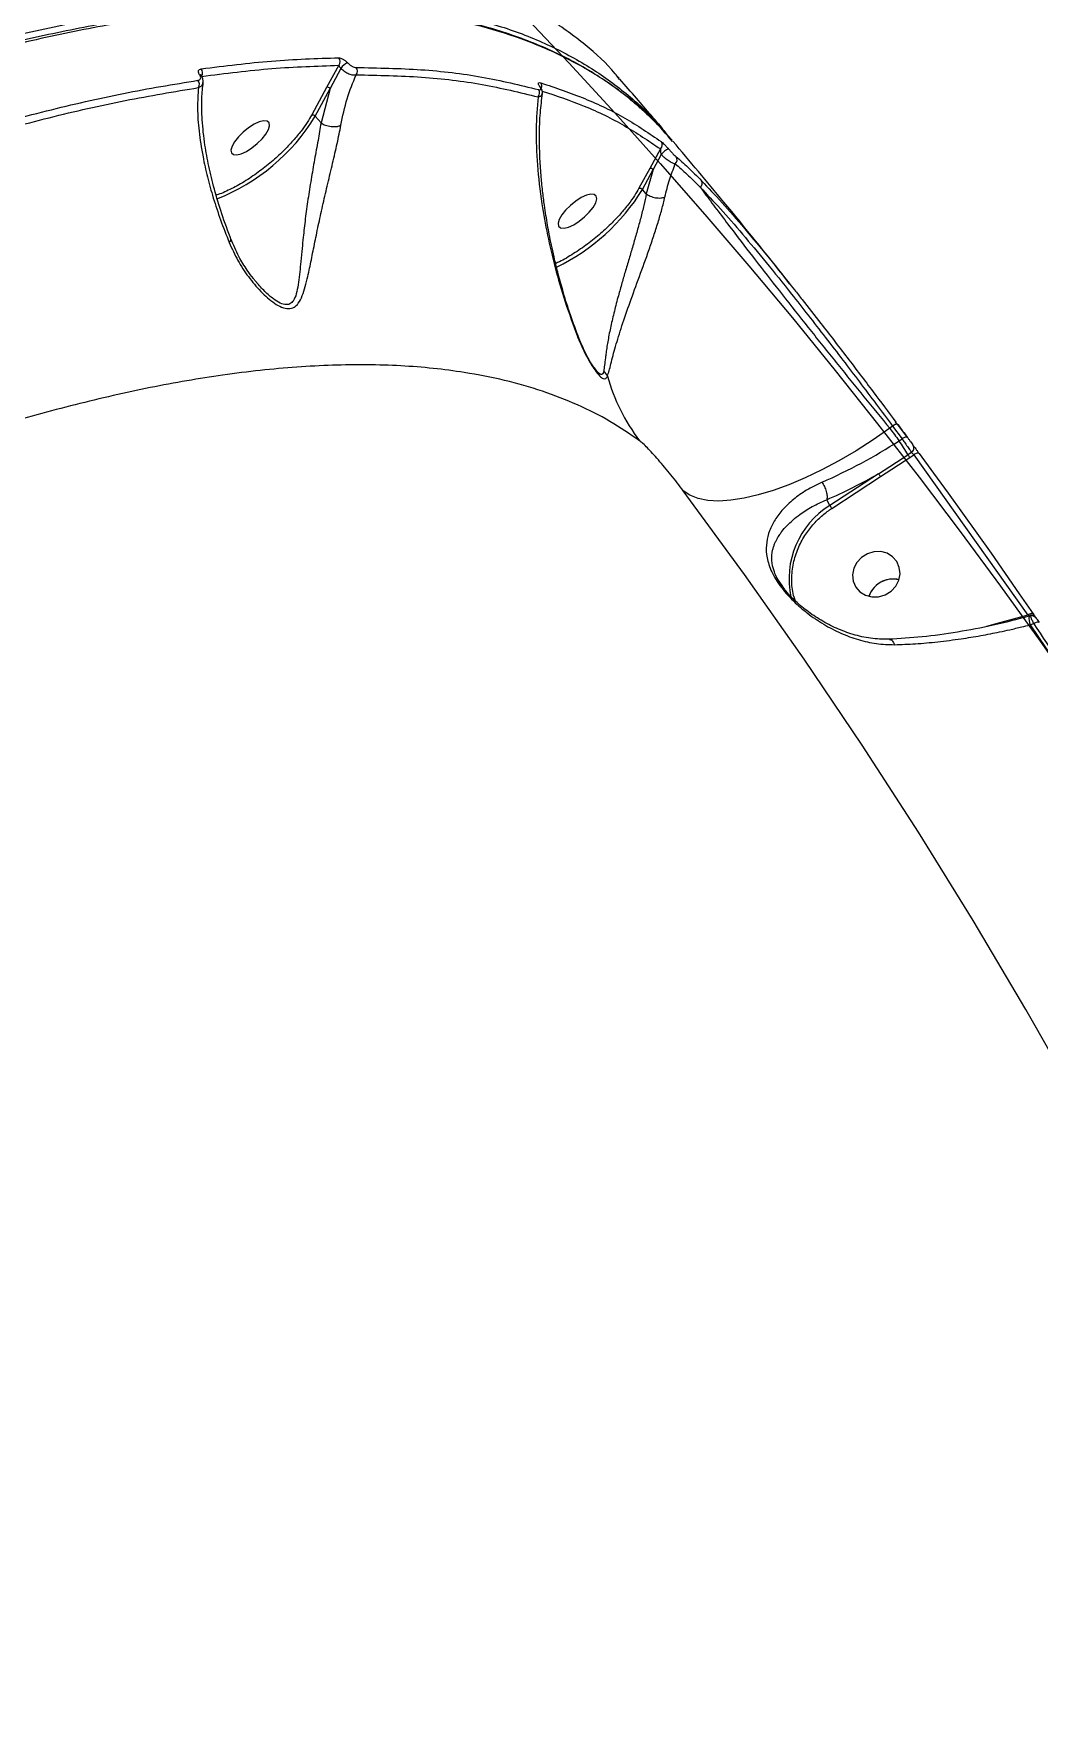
# Model space of a CAD drawing. Header units: millimetres. Extents: x -5609 to 5139, y -3980 to 3221.
# Drawn here: x 3265.5 to 3452.8, y 843.1 to 1158.5 of the extents above; entities that cross this region are included whole.
import ezdxf

# ---------------------------------------------------------------- set-up
doc = ezdxf.new("R2010")
doc.units = ezdxf.units.MM
for name, color, linetype in [('DIKOM_ЗОНА', 80, 'Continuous'), ('DIKOM_ОБЪЕКТ', 7, 'Continuous'), ('DIKOM_РАЗМЕР_ОБЪЕКТА', 7, 'Continuous')]:
    doc.layers.add(name, color=color, linetype=linetype)

# ---------------------------------------------------------------- blocks, each defined once
blk = doc.blocks.new('A$Cc336a1e3')
at = {"color": 7, "linetype": 'Continuous', "lineweight": 15}
for p, q in [((6142.48, 2425.56), (6140.22, 2421.45)), ((6142.87, 2425), (6140.88, 2421.23)), ((6194.68, 2423.17), (6194.27, 2423.61)), ((6140.22, 2421.45), (6137.45, 2416.32)), ((6138.11, 2416.1), (6140.88, 2421.23)), ((6140.88, 2421.23), (6139.18, 2414.84)), ((6139.18, 2414.84), (6138.11, 2416.1)), ((6139.18, 2414.84), (6139.18, 2414.84)), ((6202.39, 2409.99), (6200.39, 2406.35)), ((6202.53, 2408.96), (6201.05, 2406.13)), ((6200.39, 2406.35), (6198.4, 2402.67)), ((6199.06, 2402.45), (6201.05, 2406.13)), ((6201.05, 2406.13), (6199.76, 2401.62)), ((6199.76, 2401.62), (6199.06, 2402.45)), ((6199.76, 2401.62), (6199.76, 2401.62)), ((6190.46, 2368.7), (6190.06, 2369.27)), ((6190.45, 2368.74), (6190.26, 2368.98)), ((6246.48, 2358.7), (6246.15, 2359.15)), ((6245.63, 2358.37), (6245.12, 2357.96)), ((6245.63, 2358.37), (6247.4, 2355.99)), ((6248.4, 2356.24), (6246.61, 2358.64)), ((6246.85, 2355.63), (6247.4, 2355.99)), ((6243.04, 2349.5), (6248.5, 2353.04)), ((6249.15, 2353.47), (6248.5, 2353.04)), ((6248.83, 2352.52), (6249.57, 2353.01)), ((6249.57, 2353.01), (6270.83, 2323.14)), ((6243.39, 2348.95), (6248.83, 2352.52)), ((6243.04, 2349.5), (6233.95, 2343.59)), ((6234.3, 2343.04), (6243.39, 2348.95)), ((6233.37, 2344.65), (6233.37, 2344.65)), ((6233.95, 2343.59), (6233.37, 2344.65)), ((6225.17, 2328.5), (6224.23, 2329.89)), ((6270.83, 2323.14), (6264.45, 2321.4)), ((6270.83, 2323.14), (6271.11, 2323.01)), ((6271.28, 2323), (6271.04, 2322.93)), ((6271.92, 2321.54), (6271.25, 2321.35))]:
    blk.add_line(p, q, dxfattribs=at)
at = {"color": 8, "linetype": 'Continuous', "lineweight": 15}
for p, q in [((6194.8, 2422.93), (6194.66, 2423.11)), ((6264.45, 2321.4), (6263.12, 2321.03))]:
    blk.add_line(p, q, dxfattribs=at)
at = {"color": 7, "linetype": 'Continuous', "lineweight": 15, "flags": 128}
for points in [[(6122.49, 2409.25), (6122.86, 2408.94), (6123.49, 2408.89), (6124.32, 2409.09), (6125.29, 2409.53), (6126.31, 2410.18), (6127.31, 2410.97), (6128.2, 2411.86), (6128.91, 2412.76), (6129.39, 2413.6), (6129.59, 2414.32), (6129.5, 2414.86), (6129.12, 2415.16), (6128.49, 2415.22), (6127.66, 2415.02), (6126.7, 2414.57), (6125.67, 2413.93), (6124.68, 2413.13), (6123.78, 2412.24), (6123.07, 2411.34), (6122.6, 2410.5), (6122.4, 2409.78), (6122.49, 2409.25)], [(6183.44, 2395.59), (6183.81, 2395.29), (6184.44, 2395.23), (6185.27, 2395.43), (6186.24, 2395.87), (6187.26, 2396.52), (6188.26, 2397.32), (6189.15, 2398.2), (6189.86, 2399.11), (6190.34, 2399.95), (6190.54, 2400.67), (6190.45, 2401.2), (6190.07, 2401.51), (6189.45, 2401.56), (6188.62, 2401.36), (6187.65, 2400.92), (6186.63, 2400.27), (6185.63, 2399.47), (6184.74, 2398.59), (6184.02, 2397.69), (6183.55, 2396.84), (6183.35, 2396.13), (6183.44, 2395.59)], [(6245.12, 2357.96), (6241.99, 2355.8), (6238.82, 2353.77), (6235.64, 2351.91), (6232.48, 2350.23), (6229.37, 2348.73), (6226.34, 2347.44), (6223.41, 2346.37), (6220.61, 2345.53), (6217.97, 2344.91), (6215.51, 2344.54), (6213.25, 2344.41), (6211.22, 2344.53), (6209.43, 2344.89), (6207.89, 2345.49), (6206.63, 2346.32)], [(6245.12, 2357.96), (6245.33, 2357.67), (6245.55, 2357.38), (6245.77, 2357.09), (6245.98, 2356.79), (6246.2, 2356.5), (6246.41, 2356.21), (6246.63, 2355.92), (6246.85, 2355.63)], [(6246.62, 2358.63), (6246.84, 2358.34), (6247.06, 2358.04), (6247.28, 2357.74), (6247.5, 2357.44), (6247.73, 2357.15), (6247.95, 2356.85), (6248.17, 2356.55), (6248.39, 2356.25)], [(6248.39, 2356.25), (6248.33, 2356.3), (6248.25, 2356.33), (6248.14, 2356.33), (6248.02, 2356.3), (6247.87, 2356.25), (6247.72, 2356.18), (6247.56, 2356.1), (6247.4, 2355.99)], [(6250.56, 2353.27), (6253.28, 2349.57), (6255.98, 2345.86), (6258.67, 2342.14), (6261.34, 2338.41), (6263.99, 2334.67), (6266.62, 2330.91), (6269.24, 2327.15), (6271.84, 2323.37)], [(6280.01, 2232.92), (6270.48, 2249.7), (6260.63, 2266.3), (6250.45, 2282.71), (6239.96, 2298.92), (6229.16, 2314.93), (6218.05, 2330.73), (6206.63, 2346.32)], [(6244.26, 2326.95), (6245.35, 2327.62), (6246.22, 2328.55), (6246.79, 2329.66), (6247.02, 2330.86), (6246.89, 2332.05), (6246.42, 2333.14), (6245.64, 2334.04), (6244.61, 2334.67), (6243.42, 2334.98), (6242.16, 2334.95), (6240.94, 2334.59), (6239.85, 2333.91), (6238.99, 2332.98), (6238.41, 2331.87), (6238.18, 2330.67), (6238.31, 2329.48), (6238.78, 2328.39), (6239.56, 2327.5), (6240.59, 2326.87), (6241.78, 2326.55), (6243.04, 2326.58), (6244.26, 2326.95)], [(6271.84, 2323.37), (6271.79, 2323.42), (6271.7, 2323.45), (6271.59, 2323.45), (6271.46, 2323.43), (6271.32, 2323.38), (6271.16, 2323.32), (6271, 2323.24), (6270.83, 2323.14)], [(6271.25, 2321.35), (6278.37, 2310.76), (6285.37, 2300.09), (6292.23, 2289.33), (6298.95, 2278.48), (6305.55, 2267.56), (6312, 2256.55), (6318.32, 2245.47), (6324.5, 2234.31)]]:
    blk.add_lwpolyline(points, dxfattribs=at)
at = {"color": 8, "linetype": 'Continuous', "lineweight": 15, "flags": 128}
blk.add_lwpolyline([(6271.11, 2323.01), (6271.12, 2322.97), (6271.12, 2322.96)], dxfattribs=at)
at = {"color": 7, "linetype": 'Continuous', "lineweight": 15}
for centre, radius, start, end in [((6141.6, 2426.26), 1.13, 321.2773, 38.4702), ((6145.63, 2423.1), 3.35, 117.457, 145.5005), ((6115.34, 2422.03), 1.18, 328.0997, 39.1071), ((6144.83, 2424.46), 1.13, 323.2277, 38.265), ((6140.38, 2420.82), 0.643, 38.9376, 104.3232), ((6178.83, 2420.4), 1.06, 317.4721, 37.4232), ((6201.74, 2410.76), 1, 310.5605, 37.1887), ((6204.86, 2407.26), 2.88, 109.2298, 143.8269), ((6204.51, 2407.96), 0.99, 311.7489, 35.7689), ((6200.55, 2405.72), 0.643, 38.9351, 104.3381), ((6209.24, 2403.59), 0.941, 307.2377, 30.0629), ((6190.23, 2366.66), 2.51, 23.6423, 50.4079), ((6227.04, 2377.3), 35.83, 195.5935, 217.2084), ((6192.77, 2439.15), 99.5, 293.5274, 302.9244), ((6194.34, 2320.4), 63.24, 31.081, 33.8624), ((6259.36, 2359.6), 12.7, 211.1196, 213.8911), ((6248.68, 2354.27), 0.933, 299.8979, 31.4921), ((6253.02, 2355.43), 11.61, 210.7092, 213.9279), ((6245.71, 2325.14), 4.73, 76.5504, 161.3577), ((6245.68, 2325.16), 4.69, 113.8441, 161.4377), ((6245.72, 2325.24), 4.64, 76.3229, 114.6881), ((6271.56, 2322.29), 0.849, 41.426, 122.1856)]:
    blk.add_arc(centre, radius, start, end, dxfattribs=at)
at = {"color": 8, "linetype": 'Continuous', "lineweight": 15}
for centre, radius, start, end in [((6116.59, 2423.49), 0.329, 34.623, 94.1538), ((6115.96, 2424.16), 1.17, 327.4362, 39.1626), ((6179.3, 2421.66), 1.03, 340.254, 38.0964), ((6179.75, 2421.38), 0.315, 36.6575, 64.3357), ((6106.35, 2435.29), 37.1, 291.1819, 328.8629), ((6198.14, 2417.85), 0.442, 52.04, 97.7639), ((6166.55, 2422.34), 38.11, 295.6177, 328.5453), ((6242.51, 2329.87), 16.17, 121.9465, 192.0771), ((6274.07, 2322.53), 3.05, 172.4625, 202.7314)]:
    blk.add_arc(centre, radius, start, end, dxfattribs=at)
at = {"color": 7, "linetype": 'Continuous', "lineweight": 15}
for points, knots in [([(5583.07, 2031.2), (5585.78, 2035.98), (5591.19, 2045.56), (5600.33, 2060.28), (5610.18, 2075.22), (5620.81, 2090.37), (5631.91, 2105.35), (5643.41, 2120.1), (5655.24, 2134.58), (5665.44, 2146.54), (5673.72, 2155.94), (5679.86, 2162.78), (5686.12, 2169.62), (5692.48, 2176.45), (5701.36, 2185.79), (5712.98, 2197.68), (5727.61, 2212.09), (5742.85, 2226.52), (5758.67, 2240.94), (5774.66, 2254.97), (5790.78, 2268.58), (5806.96, 2281.73), (5819.81, 2291.79), (5829.15, 2298.91), (5834.85, 2303.2), (5840.59, 2307.45), (5846.36, 2311.68), (5852.17, 2315.87), (5858.01, 2320.02), (5867.43, 2326.63), (5880.53, 2335.56), (5897.34, 2346.53), (5914.33, 2357.12), (5931.44, 2367.27), (5948.25, 2376.74), (5964.71, 2385.49), (5980.77, 2393.55), (5993.48, 2399.53), (6002.92, 2403.76), (6009.15, 2406.46), (6015.36, 2409.07), (6021.54, 2411.59), (6027.69, 2414), (6036.91, 2417.49), (6049.04, 2421.76), (6063.83, 2426.38), (6078.22, 2430.27), (6092.15, 2433.41), (6105.59, 2435.77), (6118.48, 2437.34), (6130.78, 2438.1), (6142.44, 2438.02), (6153.47, 2437.16), (6160.2, 2435.88), (6163.57, 2435.24)], [0, 0, 0, 0, 0.024819, 0.049681, 0.074585, 0.099531, 0.12452, 0.147882, 0.17128, 0.194715, 0.205777, 0.216847, 0.227925, 0.239011, 0.250106, 0.273561, 0.297359, 0.321499, 0.345981, 0.370806, 0.394284, 0.418061, 0.442135, 0.45031, 0.458518, 0.466761, 0.475037, 0.483347, 0.49169, 0.500068, 0.523695, 0.547624, 0.571855, 0.596389, 0.621225, 0.644678, 0.668395, 0.692375, 0.701869, 0.711403, 0.720978, 0.730593, 0.74025, 0.749947, 0.774408, 0.798991, 0.823695, 0.848519, 0.873464, 0.89853, 0.923716, 0.949023, 0.974451, 1, 1, 1, 1]), ([(6204.55, 2411.65), (6203.86, 2412.42), (6202.5, 2413.95), (6200.53, 2415.88), (6198.62, 2417.65), (6196.69, 2419.29), (6194.08, 2421.34), (6190.66, 2423.7), (6185.14, 2426.93), (6177.87, 2430.25), (6168.75, 2433.19), (6159.15, 2435.24), (6149.19, 2436.49), (6138.58, 2437.01), (6127.34, 2436.79), (6115.51, 2435.84), (6103.11, 2434.16), (6090.16, 2431.75), (6076.69, 2428.62), (6062.75, 2424.77), (6048.38, 2420.23), (6033.61, 2414.99), (6018.47, 2409.08), (6002.99, 2402.5), (5987.2, 2395.26), (5971.16, 2387.4), (5954.91, 2378.92), (5938.49, 2369.86), (5921.94, 2360.24), (5905.29, 2350.07), (5888.58, 2339.38), (5871.86, 2328.2), (5855.16, 2316.54), (5838.53, 2304.46), (5822.03, 2291.98), (5805.68, 2279.12), (5789.53, 2265.92), (5773.6, 2252.41), (5757.93, 2238.61), (5742.58, 2224.57), (5727.92, 2210.64), (5713.95, 2196.88), (5700.67, 2183.32), (5689.25, 2171.21), (5679.6, 2160.65), (5673.57, 2153.89), (5669.6, 2149.37), (5667.39, 2146.83), (5664.81, 2143.84), (5661.69, 2140.2), (5658.06, 2135.91), (5655.49, 2132.82), (5654.12, 2131.18)], [0, 0, 0, 0, 0.008908, 0.01753, 0.025623, 0.033471, 0.041214, 0.056424, 0.071632, 0.098786, 0.125938, 0.150666, 0.175372, 0.200051, 0.224728, 0.249405, 0.274079, 0.298757, 0.323488, 0.348172, 0.372843, 0.397514, 0.422185, 0.446854, 0.471533, 0.496261, 0.520935, 0.545603, 0.570272, 0.594939, 0.619608, 0.644296, 0.669014, 0.693683, 0.71835, 0.743018, 0.767685, 0.792353, 0.817058, 0.84176, 0.866427, 0.889451, 0.912474, 0.935498, 0.950694, 0.965687, 0.969487, 0.973442, 0.978418, 0.984512, 0.991712, 1, 1, 1, 1]), ([(6194.66, 2423.11), (6194.43, 2423.41), (6192.61, 2425.73), (6188.48, 2429.49), (6184.16, 2432.56), (6181.99, 2434.1)], [0, 0, 0, 0, 0.068433, 0.533258, 1, 1, 1, 1]), ([(6116.87, 2424.9), (6121.29, 2425.46), (6130.17, 2426.58), (6138.36, 2426.84), (6142.48, 2426.97)], [0, 0, 0, 0, 0.497563, 1, 1, 1, 1]), ([(6116.93, 2423.5), (6121.36, 2424.06), (6130.22, 2425.17), (6138.39, 2425.43), (6142.48, 2425.56)], [0, 0, 0, 0, 0.5, 1, 1, 1, 1]), ([(6142.48, 2426.97), (6142.59, 2426.96), (6142.81, 2426.93), (6143.23, 2426.74), (6143.68, 2426.45), (6143.95, 2426.2), (6144.08, 2426.07)], [0, 0, 0, 0, 0.250245, 0.500217, 0.749944, 1, 1, 1, 1]), ([(6142.48, 2425.56), (6142.5, 2425.53), (6142.53, 2425.46), (6142.63, 2425.32), (6142.72, 2425.19), (6142.81, 2425.08), (6142.85, 2425.02), (6142.87, 2425)], [0, 0, 0, 0, 0.280624, 0.54766, 0.788306, 0.897583, 1, 1, 1, 1]), ([(6144.08, 2426.07), (6144.22, 2425.94), (6144.49, 2425.68), (6144.95, 2425.39), (6145.38, 2425.19), (6145.6, 2425.17), (6145.71, 2425.16)], [0, 0, 0, 0, 0.250092, 0.499805, 0.74978, 1, 1, 1, 1]), ([(6058.35, 2408.31), (6063.38, 2409.94), (6073.52, 2413.23), (6088.18, 2417.2), (6102.55, 2420.51), (6111.67, 2422.02), (6116.26, 2422.77)], [0, 0, 0, 0, 0.245511, 0.494015, 0.74551, 1, 1, 1, 1]), ([(6116.26, 2422.77), (6116.37, 2422.8), (6116.58, 2422.86), (6116.76, 2423.08), (6116.78, 2423.35), (6116.69, 2423.61), (6116.6, 2423.75), (6116.56, 2423.82)], [0, 0, 0, 0, 0.250813, 0.50064, 0.749871, 0.87524, 1, 1, 1, 1]), ([(6116.56, 2423.82), (6116.52, 2423.89), (6116.43, 2424.04), (6116.34, 2424.31), (6116.36, 2424.59), (6116.54, 2424.82), (6116.76, 2424.87), (6116.87, 2424.9)], [0, 0, 0, 0, 0.124815, 0.250138, 0.499455, 0.749202, 1, 1, 1, 1]), ([(6116.85, 2423.69), (6116.84, 2423.71), (6116.82, 2423.74), (6116.82, 2423.74), (6116.81, 2423.74)], [0, 0, 0, 0, 0.628597, 1, 1, 1, 1]), ([(6117.21, 2422.38), (6117.22, 2422.49), (6117.23, 2422.71), (6117.16, 2423.06), (6117.04, 2423.38), (6116.91, 2423.59), (6116.85, 2423.69)], [0, 0, 0, 0, 0.26108, 0.51585, 0.763068, 1, 1, 1, 1]), ([(6122.46, 2393), (6121.85, 2394.66), (6120.63, 2397.9), (6119.28, 2402.49), (6118.24, 2406.76), (6117.45, 2411.1), (6117, 2415.38), (6116.9, 2419.29), (6117.13, 2421.41), (6117.24, 2422.36)], [0, 0, 0, 0, 0.142587, 0.28015, 0.41353, 0.543862, 0.711697, 0.871085, 1, 1, 1, 1]), ([(6142.87, 2425), (6143.1, 2424.79), (6143.56, 2424.39), (6144.36, 2423.98), (6145.13, 2423.74), (6145.53, 2423.77), (6145.73, 2423.79)], [0, 0, 0, 0, 0.256075, 0.507073, 0.754337, 1, 1, 1, 1]), ([(6142.88, 2414.41), (6143.22, 2416.09), (6143.91, 2419.45), (6145.12, 2422.34), (6145.73, 2423.79)], [0, 0, 0, 0, 0.500876, 1, 1, 1, 1]), ([(6145.71, 2425.16), (6149.79, 2425.08), (6157.99, 2424.93), (6169.34, 2423.56), (6176.22, 2421.88), (6179.67, 2421.04)], [0, 0, 0, 0, 0.330662, 0.663994, 1, 1, 1, 1]), ([(6145.73, 2423.79), (6149.84, 2423.71), (6158.05, 2423.55), (6169.36, 2422.18), (6176.19, 2420.51), (6179.61, 2419.68)], [0, 0, 0, 0, 0.333512, 0.66649, 1, 1, 1, 1]), ([(6179.89, 2421.66), (6179.84, 2421.74), (6179.73, 2421.9), (6179.64, 2422.13), (6179.67, 2422.29), (6179.83, 2422.36), (6180.02, 2422.32), (6180.11, 2422.3)], [0, 0, 0, 0, 0.124782, 0.250402, 0.5001, 0.749643, 1, 1, 1, 1]), ([(6180.11, 2422.3), (6182.88, 2421.37), (6188.44, 2419.5), (6195.93, 2415.86), (6200.33, 2412.86), (6202.54, 2411.36)], [0, 0, 0, 0, 0.33196, 0.665292, 1, 1, 1, 1]), ([(6203.45, 2412.94), (6201.62, 2415.11), (6198.78, 2418.48), (6195.87, 2421.78), (6194.83, 2422.96)], [0, 0, 0, 0, 0.64336, 1, 1, 1, 1]), ([(6058.57, 2406.98), (6063.69, 2408.64), (6073.92, 2411.96), (6088.62, 2415.92), (6102.86, 2419.18), (6111.84, 2420.66), (6116.34, 2421.4)], [0, 0, 0, 0, 0.250351, 0.500001, 0.74965, 1, 1, 1, 1]), ([(6116.34, 2421.4), (6116.26, 2420.16), (6116.09, 2417.66), (6116.4, 2413.32), (6117.06, 2409), (6117.99, 2404.81), (6119.08, 2400.87), (6120.42, 2396.78), (6121.53, 2393.95), (6122.09, 2392.53)], [0, 0, 0, 0, 0.166105, 0.333197, 0.50106, 0.626221, 0.750503, 0.874923, 1, 1, 1, 1]), ([(6179.61, 2419.68), (6179.45, 2417.71), (6179.12, 2413.78), (6179.39, 2407.07), (6180.15, 2400.44), (6181.3, 2394), (6182.73, 2387.92), (6184.54, 2381.58), (6186.2, 2377.11), (6187.03, 2374.87)], [0, 0, 0, 0, 0.167352, 0.334233, 0.501101, 0.62683, 0.75144, 0.875361, 1, 1, 1, 1]), ([(6179.67, 2421.04), (6179.76, 2421.02), (6179.94, 2420.99), (6180.1, 2421.05), (6180.13, 2421.21), (6180.04, 2421.43), (6179.94, 2421.58), (6179.89, 2421.66)], [0, 0, 0, 0, 0.250362, 0.49996, 0.749673, 0.875257, 1, 1, 1, 1]), ([(6187.05, 2375.17), (6186.5, 2376.66), (6185.44, 2379.54), (6184.23, 2383.49), (6183.29, 2386.9), (6182.61, 2389.7), (6182.09, 2392.04), (6181.7, 2394.01), (6181.36, 2395.84), (6181.06, 2397.64), (6180.74, 2399.77), (6180.42, 2402.29), (6180.12, 2405.34), (6179.9, 2408.81), (6179.84, 2412.72), (6179.96, 2416.68), (6180.29, 2419.14), (6180.44, 2420.3)], [0, 0, 0, 0, 0.082133, 0.159049, 0.225181, 0.280748, 0.325778, 0.367182, 0.402381, 0.440563, 0.481647, 0.540679, 0.607798, 0.689559, 0.786279, 0.898295, 1, 1, 1, 1]), ([(6180.01, 2421.56), (6180, 2421.58), (6179.97, 2421.61), (6179.96, 2421.63), (6179.96, 2421.62), (6179.96, 2421.62)], [0, 0, 0, 0, 0.402976, 0.806192, 1, 1, 1, 1]), ([(6180.41, 2420.31), (6180.42, 2420.42), (6180.43, 2420.63), (6180.35, 2420.95), (6180.21, 2421.26), (6180.07, 2421.47), (6180.01, 2421.56)], [0, 0, 0, 0, 0.265042, 0.522709, 0.769274, 1, 1, 1, 1]), ([(6137.45, 2416.32), (6137.5, 2416.33), (6137.6, 2416.36), (6137.79, 2416.32), (6137.97, 2416.24), (6138.06, 2416.15), (6138.11, 2416.1)], [0, 0, 0, 0, 0.249948, 0.499941, 0.749883, 1, 1, 1, 1]), ([(6122.09, 2392.53), (6122.6, 2391.41), (6123.62, 2389.18), (6125.62, 2386.14), (6127.91, 2383.37), (6130.08, 2381.45), (6131.86, 2380.45), (6133.15, 2380.14), (6134.2, 2380.42), (6135.06, 2381.26), (6135.72, 2382.6), (6136.26, 2384.33), (6136.8, 2386.55), (6137.37, 2389.3), (6138.03, 2392.62), (6138.76, 2396.13), (6139.56, 2399.78), (6140.44, 2403.55), (6141.34, 2407.33), (6142.23, 2411.05), (6142.66, 2413.29), (6142.88, 2414.41)], [0, 0, 0, 0, 0.062385, 0.124966, 0.188418, 0.252444, 0.285009, 0.317864, 0.350673, 0.3832, 0.426049, 0.467904, 0.509438, 0.571793, 0.633379, 0.69452, 0.755971, 0.816859, 0.877948, 0.938722, 1, 1, 1, 1]), ([(6139.18, 2414.84), (6139.3, 2414.76), (6139.55, 2414.6), (6140.01, 2414.4), (6140.52, 2414.25), (6141.04, 2414.16), (6141.56, 2414.13), (6142.13, 2414.16), (6142.55, 2414.26), (6142.79, 2414.36), (6142.85, 2414.39), (6142.87, 2414.4), (6142.88, 2414.41)], [0, 0, 0, 0, 0.119358, 0.244308, 0.372188, 0.49999, 0.613668, 0.749791, 0.928582, 0.976609, 0.991276, 1, 1, 1, 1]), ([(6202.39, 2409.99), (6202.38, 2409.83), (6202.36, 2409.61), (6202.42, 2409.26), (6202.47, 2409.1), (6202.51, 2409.02), (6202.53, 2408.98), (6202.53, 2408.96)], [0, 0, 0, 0, 0.571311, 0.816098, 0.916849, 0.960448, 1, 1, 1, 1]), ([(6202.54, 2411.36), (6202.61, 2411.3), (6202.76, 2411.19), (6203.09, 2410.88), (6203.42, 2410.54), (6203.7, 2410.22), (6203.84, 2410.06), (6203.91, 2409.98)], [0, 0, 0, 0, 0.24972, 0.499275, 0.748788, 0.874239, 1, 1, 1, 1]), ([(6203.91, 2409.98), (6203.98, 2409.9), (6204.12, 2409.74), (6204.4, 2409.43), (6204.74, 2409.08), (6205.07, 2408.75), (6205.24, 2408.61), (6205.32, 2408.54)], [0, 0, 0, 0, 0.124761, 0.250236, 0.500074, 0.749833, 1, 1, 1, 1]), ([(6226.65, 2384.65), (6226.4, 2384.97), (6222.33, 2390.18), (6215.04, 2399.14), (6207.88, 2407.67), (6204.71, 2411.44)], [0, 0, 0, 0, 0.03498, 0.573169, 1, 1, 1, 1]), ([(6202.53, 2408.96), (6202.66, 2408.84), (6202.89, 2408.6), (6203.4, 2408.17), (6204.01, 2407.73), (6204.67, 2407.37), (6205.01, 2407.27), (6205.17, 2407.22)], [0, 0, 0, 0, 0.137134, 0.270481, 0.523033, 0.763812, 1, 1, 1, 1]), ([(6203.22, 2401.01), (6203.48, 2402.1), (6204.01, 2404.28), (6204.78, 2406.24), (6205.17, 2407.22)], [0, 0, 0, 0, 0.498959, 1, 1, 1, 1]), ([(6205.17, 2407.22), (6205.87, 2406.62), (6207.27, 2405.41), (6208.96, 2403.7), (6209.81, 2402.84)], [0, 0, 0, 0, 0.500004, 1, 1, 1, 1]), ([(6205.32, 2408.54), (6206.03, 2407.92), (6207.46, 2406.69), (6209.19, 2404.94), (6210.06, 2404.07)], [0, 0, 0, 0, 0.500003, 1, 1, 1, 1]), ([(6199.76, 2401.62), (6199.62, 2400.91), (6199.32, 2399.47), (6198.73, 2397.14), (6198.07, 2394.72), (6197.36, 2392.27), (6196.63, 2389.79), (6195.91, 2387.37), (6195.21, 2384.97), (6194.49, 2382.42), (6193.78, 2379.7), (6193.12, 2376.93), (6192.7, 2374.77), (6192.43, 2373.16), (6192.26, 2372.05), (6192.11, 2370.87), (6191.98, 2369.64), (6191.88, 2368.94), (6191.83, 2368.6)], [0, 0, 0, 0, 0.060048, 0.121662, 0.182168, 0.244866, 0.305732, 0.369302, 0.430039, 0.494145, 0.576047, 0.661571, 0.747251, 0.790917, 0.834489, 0.874363, 0.937175, 1, 1, 1, 1]), ([(6192.53, 2367.67), (6192.63, 2367.99), (6192.84, 2368.62), (6193.27, 2370.4), (6193.98, 2373.09), (6195.18, 2376.98), (6196.71, 2381.37), (6198.46, 2386.18), (6200, 2390.41), (6201.16, 2393.8), (6201.96, 2396.31), (6202.68, 2398.74), (6203.04, 2400.25), (6203.22, 2401.01)], [0, 0, 0, 0, 0.063471, 0.126087, 0.251461, 0.376167, 0.500773, 0.6247, 0.749399, 0.812152, 0.874636, 0.936928, 1, 1, 1, 1]), ([(6198.4, 2402.67), (6198.45, 2402.68), (6198.56, 2402.7), (6198.74, 2402.67), (6198.93, 2402.58), (6199.02, 2402.49), (6199.06, 2402.45)], [0, 0, 0, 0, 0.249951, 0.500097, 0.749965, 1, 1, 1, 1]), ([(6199.76, 2401.62), (6200, 2401.47), (6200.36, 2401.23), (6200.97, 2401.02), (6201.47, 2400.9), (6201.96, 2400.84), (6202.59, 2400.84), (6202.97, 2400.94), (6203.22, 2401.01)], [0, 0, 0, 0, 0.241333, 0.369758, 0.499839, 0.631466, 0.760336, 1, 1, 1, 1]), ([(6209.81, 2402.84), (6210.52, 2401.89), (6211.91, 2400), (6214.31, 2396.82), (6217.32, 2392.86), (6221.09, 2387.97), (6225.69, 2382.08), (6230.5, 2375.99), (6235.42, 2369.84), (6240.36, 2363.74), (6243.52, 2359.89), (6245.12, 2357.96)], [0, 0, 0, 0, 0.085294, 0.168532, 0.249717, 0.375479, 0.499382, 0.624224, 0.749127, 0.873715, 1, 1, 1, 1]), ([(6209.81, 2402.84), (6211.03, 2401.56), (6213.47, 2399.01), (6217.63, 2394.22), (6222.08, 2388.87), (6226.21, 2383.72), (6229.92, 2379.01), (6233.13, 2374.87), (6236.34, 2370.7), (6239.5, 2366.53), (6242.61, 2362.41), (6244.61, 2359.73), (6245.63, 2358.37)], [0, 0, 0, 0, 0.12492, 0.249631, 0.372715, 0.499261, 0.580079, 0.663351, 0.749098, 0.830249, 0.913881, 1, 1, 1, 1]), ([(6127.2, 2385.08), (6127.12, 2385.17), (6126.93, 2385.4), (6126.31, 2386.16), (6125.24, 2387.63), (6123.74, 2390.06), (6122.87, 2392.11), (6122.4, 2393.23)], [0, 0, 0, 0, 0.045093, 0.114079, 0.324618, 0.631557, 1, 1, 1, 1]), ([(6228.79, 2381.93), (6229.96, 2380.45), (6232.74, 2376.92), (6237.19, 2371.11), (6241.92, 2364.89), (6244.86, 2360.98), (6246.26, 2359.1)], [0, 0, 0, 0, 0.196075, 0.469769, 0.745634, 1, 1, 1, 1]), ([(6190.06, 2369.27), (6189.89, 2369.48), (6189.43, 2370.11), (6188.31, 2372.12), (6187.53, 2374.01), (6187, 2375.28)], [0, 0, 0, 0, 0.149632, 0.429973, 1, 1, 1, 1]), ([(6187.03, 2374.87), (6187.52, 2373.74), (6188.24, 2372.04), (6189.36, 2370.05), (6190.22, 2368.71), (6191.06, 2367.66), (6191.76, 2367.12), (6192.24, 2367.14), (6192.43, 2367.49), (6192.53, 2367.67)], [0, 0, 0, 0, 0.244385, 0.368715, 0.493579, 0.620348, 0.747761, 0.874674, 1, 1, 1, 1]), ([(6198.5, 2355.63), (6196.71, 2356.87), (6193.12, 2359.34), (6187.04, 2362.39), (6180.5, 2364.94), (6173.46, 2366.95), (6166.61, 2368.3), (6160.11, 2369.15), (6154.07, 2369.63), (6147.81, 2369.82), (6141.36, 2369.74), (6134.72, 2369.39), (6127.89, 2368.78), (6118.89, 2367.65), (6107.51, 2365.68), (6093.54, 2362.5), (6079.18, 2358.51), (6066.56, 2354.42), (6055.9, 2350.61), (6047.32, 2347.35), (6038.69, 2343.86), (6030, 2340.18), (6021.28, 2336.29), (6012.53, 2332.21), (6002.98, 2327.57), (5992.61, 2322.31), (5981.44, 2316.37), (5970.29, 2310.19), (5959.18, 2303.78), (5948.13, 2297.17), (5936.95, 2290.23), (5925.65, 2282.96), (5914.24, 2275.38), (5902.94, 2267.62), (5891.77, 2259.7), (5880.75, 2251.65), (5867.8, 2241.9), (5853.01, 2230.36), (5836.51, 2216.91), (5820.46, 2203.24), (5804.75, 2189.3), (5789.41, 2175.11), (5774.37, 2160.58), (5759.69, 2145.82), (5750.28, 2135.82), (5745.58, 2130.82)], [0, 0, 0, 0, 0.025181, 0.050256, 0.075225, 0.100087, 0.124843, 0.143028, 0.161119, 0.179116, 0.197019, 0.214827, 0.232542, 0.250163, 0.282871, 0.315161, 0.347035, 0.378492, 0.396282, 0.413936, 0.431453, 0.448835, 0.466081, 0.483191, 0.500164, 0.52159, 0.542805, 0.563806, 0.584596, 0.605174, 0.625539, 0.646847, 0.667953, 0.688858, 0.709563, 0.730066, 0.750369, 0.782153, 0.81358, 0.84465, 0.875361, 0.906466, 0.937368, 0.968702, 1, 1, 1, 1]), ([(6246.62, 2358.63), (6246.59, 2358.67), (6246.56, 2358.71), (6246.48, 2358.7), (6246.48, 2358.7)], [0, 0, 0, 0, 0.975044, 1, 1, 1, 1]), ([(6247.4, 2355.99), (6247.55, 2355.78), (6247.87, 2355.33), (6248.32, 2354.68), (6248.66, 2354.19), (6248.93, 2353.79), (6249.07, 2353.59), (6249.15, 2353.47)], [0, 0, 0, 0, 0.226887, 0.499366, 0.652333, 0.786884, 1, 1, 1, 1]), ([(6248.39, 2356.25), (6248.49, 2356.12), (6248.69, 2355.84), (6249.01, 2355.41), (6249.29, 2355.03), (6249.42, 2354.85), (6249.48, 2354.76)], [0, 0, 0, 0, 0.249968, 0.499856, 0.749862, 1, 1, 1, 1]), ([(6206.63, 2346.32), (6206.27, 2346.8), (6205.54, 2347.76), (6204.36, 2349.26), (6203.18, 2350.71), (6202.01, 2352.07), (6200.92, 2353.3), (6199.95, 2354.33), (6199.11, 2355.15), (6198.71, 2355.47), (6198.5, 2355.63)], [0, 0, 0, 0, 0.129652, 0.258126, 0.385538, 0.510901, 0.635322, 0.75751, 0.879214, 1, 1, 1, 1]), ([(6249.15, 2353.47), (6249.17, 2353.44), (6249.2, 2353.41), (6249.27, 2353.34), (6249.34, 2353.27), (6249.41, 2353.19), (6249.49, 2353.1), (6249.54, 2353.04), (6249.57, 2353.01)], [0, 0, 0, 0, 0.209377, 0.344569, 0.499974, 0.656122, 0.791246, 1, 1, 1, 1]), ([(6249.48, 2354.76), (6249.54, 2354.67), (6249.67, 2354.5), (6249.95, 2354.11), (6250.26, 2353.68), (6250.46, 2353.4), (6250.56, 2353.27)], [0, 0, 0, 0, 0.250253, 0.500254, 0.750038, 1, 1, 1, 1]), ([(6250.56, 2353.27), (6250.53, 2353.3), (6250.45, 2353.36), (6250.2, 2353.33), (6249.89, 2353.21), (6249.67, 2353.08), (6249.57, 2353.01)], [0, 0, 0, 0, 0.240465, 0.499886, 0.759319, 1, 1, 1, 1]), ([(6232.49, 2347.92), (6231.49, 2347.44), (6229.51, 2346.48), (6227.11, 2344.73), (6225.16, 2342.87), (6223.68, 2340.91), (6222.65, 2338.88), (6222.1, 2336.75), (6222.06, 2334.47), (6222.59, 2332.35), (6223.47, 2330.5), (6224.37, 2329.03), (6225.5, 2327.55), (6226.79, 2326.13), (6228.21, 2324.79), (6229.69, 2323.56), (6231.24, 2322.43), (6233.31, 2321.11), (6235.97, 2319.73), (6239.26, 2318.52), (6242.6, 2317.74), (6244.85, 2317.68), (6245.97, 2317.64)], [0, 0, 0, 0, 0.060848, 0.12203, 0.182973, 0.244654, 0.306475, 0.368868, 0.431757, 0.495554, 0.528771, 0.560445, 0.592793, 0.625313, 0.656246, 0.689527, 0.721149, 0.752631, 0.815302, 0.877016, 0.938737, 1, 1, 1, 1]), ([(6232.49, 2347.92), (6232.64, 2347.66), (6232.89, 2347.26), (6233.14, 2346.65), (6233.34, 2346.04), (6233.44, 2345.45), (6233.44, 2344.96), (6233.39, 2344.75), (6233.37, 2344.65)], [0, 0, 0, 0, 0.239233, 0.368276, 0.500131, 0.733955, 0.865035, 1, 1, 1, 1]), ([(6233.37, 2344.65), (6234.97, 2345.37), (6238.18, 2346.81), (6241.43, 2348.6), (6243.04, 2349.5)], [0, 0, 0, 0, 0.501796, 1, 1, 1, 1]), ([(6233.95, 2343.59), (6233.97, 2343.56), (6234, 2343.51), (6234.09, 2343.36), (6234.19, 2343.2), (6234.26, 2343.09), (6234.3, 2343.04)], [0, 0, 0, 0, 0.249818, 0.500087, 0.749984, 1, 1, 1, 1]), ([(6225.15, 2328.48), (6225.07, 2328.58), (6224.7, 2329.05), (6224.45, 2329.5), (6224.25, 2329.86)], [0, 0, 0, 0, 0.210733, 1, 1, 1, 1]), ([(6245.33, 2318.67), (6244.2, 2318.67), (6241.98, 2318.67), (6238.7, 2319.37), (6235.59, 2320.46), (6232.68, 2321.92), (6229.98, 2323.67), (6227.6, 2325.65), (6225.9, 2327.37), (6225.3, 2328.29), (6225.17, 2328.5)], [0, 0, 0, 0, 0.15442, 0.304838, 0.449384, 0.589463, 0.722535, 0.848755, 0.966343, 1, 1, 1, 1]), ([(6271.04, 2322.93), (6268.83, 2322.36), (6264.42, 2321.2), (6257.71, 2319.94), (6251.11, 2319.02), (6246.95, 2318.77), (6244.88, 2318.65)], [0, 0, 0, 0, 0.250564, 0.500229, 0.751173, 1, 1, 1, 1]), ([(6245.97, 2317.64), (6247.28, 2317.69), (6249.9, 2317.79), (6254.08, 2318.17), (6257.54, 2318.61), (6260.22, 2319.03), (6262.03, 2319.34), (6263.82, 2319.67), (6265.63, 2320.03), (6267.58, 2320.46), (6269.48, 2320.9), (6270.74, 2321.22), (6271.25, 2321.35)], [0, 0, 0, 0, 0.162666, 0.327668, 0.499791, 0.569188, 0.64097, 0.711067, 0.777184, 0.851708, 0.939196, 1, 1, 1, 1]), ([(6272.38, 2322.58), (6272.31, 2322.67), (6272.21, 2322.79), (6272.03, 2322.91), (6271.89, 2322.98), (6271.73, 2323.02), (6271.52, 2323.05), (6271.37, 2323.02), (6271.28, 2323)], [0, 0, 0, 0, 0.283628, 0.420147, 0.544834, 0.662055, 0.776012, 1, 1, 1, 1]), ([(6271.84, 2323.37), (6271.91, 2323.27), (6272.04, 2323.08), (6272.15, 2322.92), (6272.2, 2322.85)], [0, 0, 0, 0, 0.502492, 1, 1, 1, 1]), ([(6272.93, 2321.77), (6272.89, 2321.8), (6272.81, 2321.87), (6272.56, 2321.84), (6272.24, 2321.73), (6272.02, 2321.6), (6271.92, 2321.54)], [0, 0, 0, 0, 0.240538, 0.499893, 0.759257, 1, 1, 1, 1]), ([(6271.92, 2321.54), (6278.2, 2312.12), (6290.77, 2293.28), (6308.5, 2264.31), (6319.54, 2244.55), (6325.06, 2234.67)], [0, 0, 0, 0, 0.333331, 0.666674, 1, 1, 1, 1]), ([(6272.2, 2322.85), (6272.24, 2322.79), (6272.32, 2322.68), (6272.39, 2322.57), (6272.42, 2322.53), (6272.4, 2322.56), (6272.39, 2322.57)], [0, 0, 0, 0, 0.249531, 0.499728, 0.75021, 1, 1, 1, 1]), ([(6272.39, 2322.57), (6272.38, 2322.59), (6272.35, 2322.62), (6272.46, 2322.46), (6272.66, 2322.17), (6272.84, 2321.91), (6272.93, 2321.77)], [0, 0, 0, 0, 0.250128, 0.500117, 0.749959, 1, 1, 1, 1])]:
    blk.add_open_spline(points, degree=3, knots=knots, dxfattribs=at)
at = {"color": 8, "linetype": 'Continuous', "lineweight": 15}
for points, knots in [([(6204.63, 2411.37), (6203.45, 2412.77), (6200.49, 2416.28), (6194.75, 2421.01), (6187.58, 2425.65), (6179.74, 2429.38), (6171.38, 2432.28), (6162.58, 2434.41), (6155.06, 2435.56), (6149.21, 2436.13), (6145.27, 2436.4), (6141.24, 2436.57), (6137.13, 2436.63), (6132.93, 2436.58), (6125.89, 2436.34), (6115.74, 2435.53), (6102.13, 2433.62), (6088.04, 2430.88), (6073.54, 2427.35), (6059.01, 2423.15), (6044.54, 2418.39), (6030.2, 2413.15), (6018.86, 2408.62), (6010.69, 2405.18), (6005.76, 2403.05), (6000.83, 2400.87), (5995.88, 2398.63), (5990.93, 2396.34), (5985.97, 2393.99), (5976.73, 2389.53), (5963.14, 2382.66), (5945.14, 2372.95), (5927.19, 2362.69), (5909.36, 2351.92), (5893.87, 2342.09), (5880.73, 2333.42), (5869.9, 2326.08), (5859.18, 2318.61), (5848.58, 2311.02), (5838.11, 2303.34), (5827.77, 2295.56), (5817.58, 2287.7), (5805.1, 2277.84), (5790.37, 2265.84), (5773.53, 2251.55), (5757.02, 2236.98), (5740.89, 2222.17), (5725.18, 2207.16), (5709.93, 2191.99), (5695.17, 2176.7), (5680.97, 2161.34), (5667.29, 2145.95), (5658.68, 2135.7), (5654.37, 2130.57)], [0, 0, 0, 0, 0.017374, 0.04358, 0.069662, 0.095619, 0.119733, 0.143738, 0.167634, 0.176993, 0.186334, 0.195659, 0.204968, 0.214259, 0.223533, 0.250818, 0.277789, 0.304447, 0.330792, 0.356824, 0.380838, 0.40458, 0.428049, 0.435891, 0.443703, 0.451483, 0.459232, 0.46695, 0.474638, 0.482294, 0.509763, 0.536878, 0.563639, 0.590045, 0.616098, 0.632202, 0.648168, 0.663995, 0.679684, 0.695235, 0.710648, 0.725922, 0.741057, 0.767149, 0.793197, 0.8192, 0.84516, 0.871077, 0.896949, 0.922777, 0.948562, 0.974303, 1, 1, 1, 1]), ([(6164.45, 2435.04), (6167.64, 2434.22), (6174.01, 2432.57), (6182.49, 2429.05), (6190.18, 2424.82), (6196.88, 2419.74), (6201.26, 2415.73), (6203.16, 2413.23), (6203.41, 2412.91)], [0, 0, 0, 0, 0.196094, 0.391259, 0.585498, 0.778811, 0.971196, 1, 1, 1, 1]), ([(6116.34, 2421.4), (6116.53, 2421.49), (6116.89, 2421.68), (6117.18, 2422.03), (6117.18, 2422.3), (6117.18, 2422.36)], [0, 0, 0, 0, 0.426919, 0.863024, 1, 1, 1, 1]), ([(6179.61, 2419.68), (6179.77, 2419.71), (6180.09, 2419.79), (6180.36, 2420.01), (6180.37, 2420.24), (6180.37, 2420.31)], [0, 0, 0, 0, 0.406425, 0.824136, 1, 1, 1, 1]), ([(6180.38, 2420.77), (6183.03, 2419.88), (6188.46, 2418.06), (6195.81, 2414.46), (6200.2, 2411.48), (6202.39, 2409.99)], [0, 0, 0, 0, 0.323377, 0.661711, 1, 1, 1, 1]), ([(6137.45, 2416.32), (6137.18, 2415.86), (6136.62, 2414.89), (6135.46, 2413.27), (6133.97, 2411.48), (6132.13, 2409.54), (6129.93, 2407.53), (6127.47, 2405.58), (6124.83, 2403.81), (6122.22, 2402.4), (6120.45, 2401.59), (6119.68, 2401.4), (6119.65, 2401.39)], [0, 0, 0, 0, 0.080385, 0.169218, 0.266823, 0.373156, 0.487643, 0.609068, 0.735539, 0.864591, 0.993452, 1, 1, 1, 1]), ([(6139.18, 2414.84), (6139, 2413.76), (6138.64, 2411.59), (6137.96, 2407.98), (6137.32, 2404.29), (6136.73, 2400.59), (6136.24, 2396.98), (6135.9, 2393.94), (6135.63, 2391.3), (6135.43, 2389.15), (6135.23, 2387.03), (6135, 2385.13), (6134.71, 2383.39), (6134.33, 2382.2), (6133.91, 2381.55), (6133.47, 2381.11), (6132.73, 2380.88), (6131.57, 2381.21), (6130.19, 2382.09), (6128.68, 2383.41), (6127.66, 2384.56), (6127.16, 2385.14)], [0, 0, 0, 0, 0.072941, 0.146508, 0.221402, 0.296677, 0.372991, 0.449011, 0.49581, 0.553462, 0.602355, 0.653759, 0.704102, 0.753523, 0.772718, 0.790377, 0.82648, 0.862794, 0.899904, 0.949669, 1, 1, 1, 1]), ([(6210.06, 2404.07), (6211.3, 2402.75), (6213.78, 2400.13), (6218.04, 2395.22), (6222.59, 2389.73), (6226.22, 2385.22), (6228.32, 2382.53), (6228.79, 2381.93)], [0, 0, 0, 0, 0.233394, 0.466383, 0.700036, 0.932626, 1, 1, 1, 1]), ([(6198.4, 2402.67), (6198.13, 2402.21), (6197.57, 2401.24), (6196.43, 2399.64), (6194.95, 2397.85), (6193.12, 2395.92), (6190.95, 2393.93), (6188.48, 2391.97), (6185.87, 2390.23), (6183.95, 2389.1), (6183, 2388.71), (6182.88, 2388.66)], [0, 0, 0, 0, 0.090656, 0.190864, 0.301033, 0.421117, 0.550532, 0.687949, 0.831265, 0.977725, 1, 1, 1, 1]), ([(6122.09, 2392.53), (6122.21, 2392.65), (6122.43, 2392.88), (6122.38, 2393.22), (6122.38, 2393.22), (6122.38, 2393.22)], [0, 0, 0, 0, 0.534596, 0.999927, 1, 1, 1, 1]), ([(6187.03, 2374.87), (6187.06, 2374.95), (6187.09, 2375.06), (6187.05, 2375.14), (6187.04, 2375.16)], [0, 0, 0, 0, 0.802918, 1, 1, 1, 1]), ([(6191.83, 2368.6), (6191.81, 2368.49), (6191.76, 2368.27), (6191.61, 2367.99), (6191.31, 2367.91), (6190.85, 2368.22), (6190.52, 2368.65), (6190.45, 2368.74)], [0, 0, 0, 0, 0.161464, 0.309099, 0.611946, 0.911925, 1, 1, 1, 1]), ([(6246.48, 2358.7), (6246.41, 2358.7), (6246.26, 2358.7), (6245.94, 2358.57), (6245.73, 2358.44), (6245.63, 2358.37)], [0, 0, 0, 0, 0.336119, 0.680541, 1, 1, 1, 1]), ([(6224.25, 2329.86), (6224.22, 2329.92), (6223.92, 2330.4), (6223.42, 2331.64), (6223.03, 2333.41), (6223.18, 2334.85), (6223.44, 2335.84), (6223.66, 2336.43), (6223.9, 2336.97), (6224.22, 2337.56), (6224.57, 2338.12), (6225.14, 2338.91), (6225.92, 2339.81), (6227.04, 2340.88), (6228.56, 2342.08), (6230.56, 2343.39), (6232.44, 2344.23), (6233.37, 2344.65)], [0, 0, 0, 0, 0.007722, 0.064447, 0.179796, 0.296833, 0.335027, 0.373715, 0.414963, 0.44564, 0.496393, 0.533024, 0.612708, 0.692051, 0.768056, 0.884791, 1, 1, 1, 1]), ([(6227.54, 2325.78), (6227.38, 2326.24), (6226.9, 2327.66), (6226.79, 2330.19), (6227.16, 2333.14), (6228.08, 2335.86), (6229.38, 2338.22), (6230.91, 2340.19), (6232.55, 2341.8), (6233.74, 2342.64), (6234.3, 2343.04)], [0, 0, 0, 0, 0.075513, 0.234901, 0.387722, 0.531651, 0.665208, 0.787725, 0.899172, 1, 1, 1, 1]), ([(6271.29, 2322.96), (6271.28, 2322.97), (6271.25, 2323), (6271.36, 2322.73), (6271.58, 2322.24), (6271.81, 2321.77), (6271.92, 2321.54)], [0, 0, 0, 0, 0.125625, 0.420362, 0.711415, 1, 1, 1, 1]), ([(6245.03, 2318.63), (6245.13, 2318.63), (6245.24, 2318.64), (6245.36, 2318.57), (6245.43, 2318.52), (6245.57, 2318.4), (6245.77, 2318.13), (6245.9, 2317.82), (6245.97, 2317.64)], [0, 0, 0, 0, 0.293737, 0.299795, 0.34996, 0.490781, 0.71201, 1, 1, 1, 1])]:
    blk.add_open_spline(points, degree=3, knots=knots, dxfattribs=at)

msp = doc.modelspace()

# ---------------------------------------------------------------- linework, layer by layer
at = {"layer": 'DIKOM_ЗОНА', "color": 3}
msp.add_lwpolyline([(2939.334, 2931.974), (900.981, 3207.888, 0.0336485), (699.775, 3221.444), (-855.722, 3221.444, 0.3450653), (-1627.071, 2617.16, -0.3450653), (-1869.804, 2427), (-2570.165, 2427, 0.2993426), (-2891.522, 2215.672, -0.2663845), (-3090.623, 2066.584, 0.3788989), (-4320.166, 677), (-4320.166, -123, 0.4142136), (-2820.166, -1623), (-1877.662, -1623, -0.3625513), (-1631.68, -1828.354, 0.3625513), (-500.262, -2772.903), (2623.558, -2772.903, 0.1101119), (3048.303, -2678.216, 0.0074232), (3074.992, -2665.207), (4590.059, -1898.704, 0.0849595), (4861.114, -1697.782, 0.1932013), (5138.624, -1006.4), (5138.624, 414.929, 0.3753338)], format="xyb", close=True, dxfattribs=at)
at = {"layer": 'DIKOM_РАЗМЕР_ОБЪЕКТА'}
msp.add_circle((2594.5, 436), 1052.678, dxfattribs=at)

# ---------------------------------------------------------------- block references
at = {"layer": 'DIKOM_ОБЪЕКТ'}
msp.add_blockref('A$Cc336a1e3', (-2820.166, -1272.903), dxfattribs=at)

doc.saveas('drawing.dxf')
